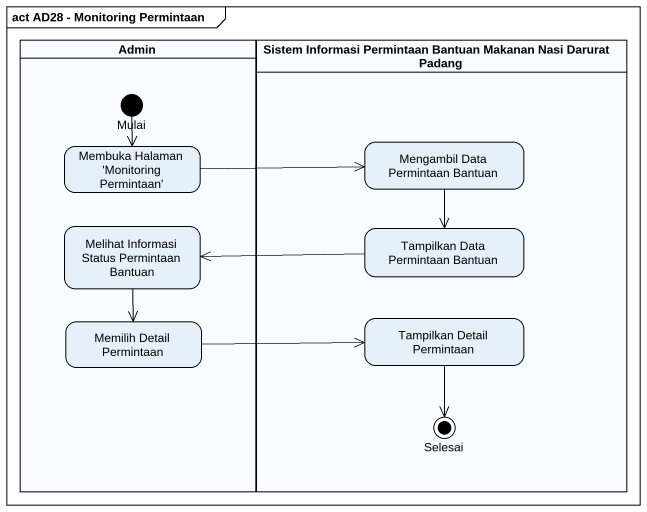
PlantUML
@startuml
mainframe act AD28 - Monitoring Permintaan
hide empty description
state Admin <<partition>> {
  state Mulai <<start>>
  state "Membuka Halaman 'Monitoring Permintaan'" as Membuka_Halaman_Monitoring
  state "Melihat Informasi Status Permintaan Bantuan" as Melihat_Informasi_Status
  state "Memilih Detail Permintaan" as Memilih_Detail_Permintaan
}
state "Sistem Informasi Permintaan Bantuan Makanan Nasi Darurat Padang" as Sistem_Informasi_Permintaan <<partition>> {
  state "Mengambil Data Permintaan Bantuan" as Mengambil_Data_Permintaan
  state "Tampilkan Data Permintaan Bantuan" as Tampilkan_Data_Permintaan
  state "Tampilkan Detail Permintaan" as Tampilkan_Detail_Permintaan
  state Selesai <<end>>
}
Mulai --> Membuka_Halaman_Monitoring
Membuka_Halaman_Monitoring -right-> Mengambil_Data_Permintaan
Mengambil_Data_Permintaan --> Tampilkan_Data_Permintaan
Melihat_Informasi_Status --> Memilih_Detail_Permintaan
Tampilkan_Data_Permintaan -left-> Melihat_Informasi_Status
Memilih_Detail_Permintaan -right-> Tampilkan_Detail_Permintaan
Tampilkan_Detail_Permintaan --> Selesai
@enduml
